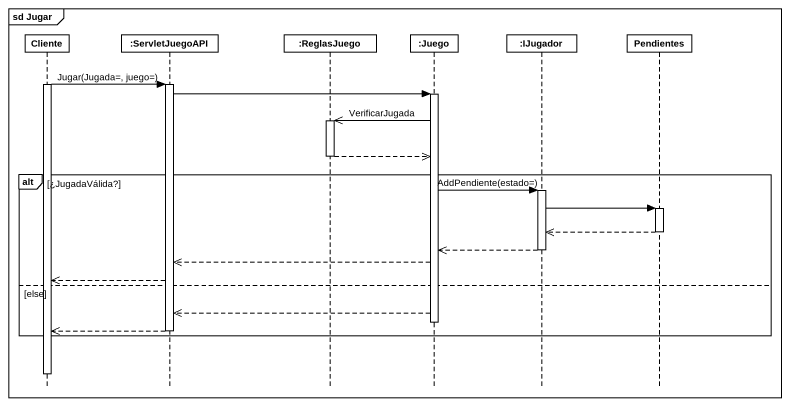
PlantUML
@startuml
mainframe sd Jugar
hide footbox
participant Cliente
participant ":ServletJuegoAPI" as ServletJuegoAPI
participant ":ReglasJuego" as ReglasJuego
participant ":Juego" as Juego
participant ":IJugador" as IJugador
participant Pendientes

activate Cliente
Cliente -> ServletJuegoAPI : Jugar(Jugada=, juego=)
activate ServletJuegoAPI
ServletJuegoAPI -> Juego
activate Juego
Juego ->> ReglasJuego : VerificarJugada
activate ReglasJuego
ReglasJuego -->> Juego
deactivate ReglasJuego
alt ¿JugadaVálida?
  Juego -> IJugador : AddPendiente(estado=)
  activate IJugador
  IJugador -> Pendientes
  activate Pendientes
  Pendientes -->> IJugador
  deactivate Pendientes
  IJugador -->> Juego
  deactivate IJugador
  Juego -->> ServletJuegoAPI
  ServletJuegoAPI -->> Cliente
else else
  Juego -->> ServletJuegoAPI
  deactivate Juego
  ServletJuegoAPI -->> Cliente
  deactivate ServletJuegoAPI
end
deactivate Cliente
@enduml
